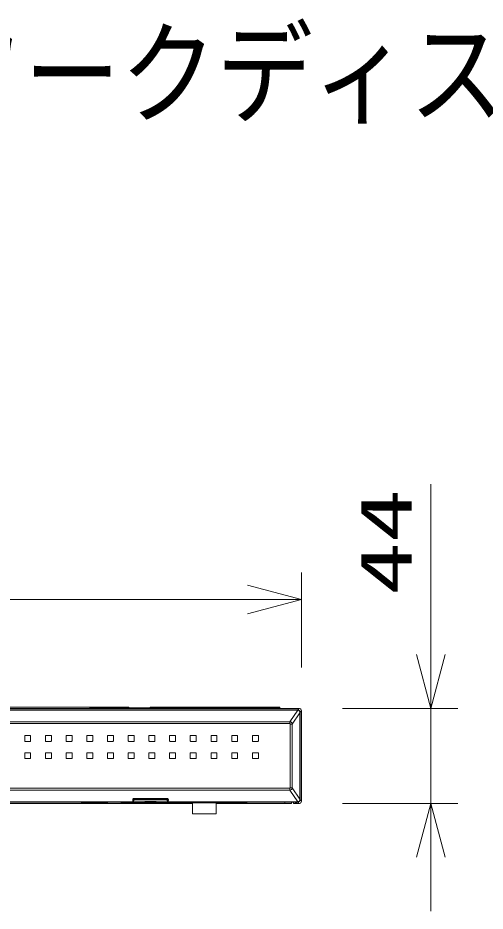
# Model space of a CAD drawing. Units: millimetres on the paper. Extents: x -62 to 64, y -59 to 59.
# Drawn here: x -17.94 to 3.73, y 17.96 to 59.41 of the extents above; entities that cross this region are included whole.
import ezdxf
from ezdxf.enums import TextEntityAlignment as Align

# ---------------------------------------------------------------- set-up
doc = ezdxf.new("R2010")
doc.units = ezdxf.units.MM
doc.layers.add('0-0_MOJI1', color=7, linetype='Continuous')
for name, color, linetype, lineweight in [('0-2_SUNPO', 7, 'Continuous', 9), ('0-3_0', 7, 'Continuous', 9), ('0-4_GAIKEI', 4, 'Continuous', 9)]:
    doc.layers.add(name, color=color, linetype=linetype, lineweight=lineweight)
doc.styles.add('ＭＳ ゴシック', font='')
doc.styles.get('ＭＳ ゴシック').set_extended_font_data('MS Gothic')

# ---------------------------------------------------------------- blocks, each defined once
blk = doc.blocks.new('_Open30')
at = {"layer": '0-3_0'}
blk.add_line((0, 0), (-1, 0), dxfattribs=at)
blk.add_lwpolyline([(-1, 0.2679), (0, 0), (-1, -0.2679)], dxfattribs=at)

msp = doc.modelspace()

# ---------------------------------------------------------------- linework, layer by layer
at = {"layer": '0-2_SUNPO'}
for p, q in [((1.214, 29.864), (1.214, 37.781)), ((-4.786, 29.265), (-4.786, 33.674)), ((-36.286, 32.424), (-7.286, 32.424)), ((-2.886, 27.364), (2.464, 27.364)), ((1.214, 22.964), (1.214, 27.364)), ((-2.886, 22.964), (2.464, 22.964)), ((1.214, 20.464), (1.214, 17.964))]:
    msp.add_line(p, q, dxfattribs=at)
at = {"layer": '0-4_GAIKEI', "color": 7}
for p, q in [((-4.886, 27.364), (-38.687, 27.364)), ((-4.876, 27.364), (-4.883, 27.364)), ((-4.786, 27.265), (-4.786, 23.064)), ((-33.736, 22.964), (-9.836, 22.964)), ((-15.01, 22.964), (-28.563, 22.964)), ((-15.01, 22.964), (-14.986, 22.968)), ((-14.986, 22.968), (-13.786, 22.968)), ((-13.763, 22.964), (-13.786, 22.968)), ((-13.374, 22.964), (-13.763, 22.964)), ((-13.353, 22.965), (-13.164, 22.978)), ((-13.147, 23.011), (-13.155, 22.979)), ((-12.591, 23.013), (-13.117, 23.013)), ((-12.561, 23.043), (-12.561, 23.147)), ((-12.531, 23.177), (-12.462, 23.177)), ((-12.4, 23.154), (-12.432, 23.176)), ((-12.4, 23.154), (-12.036, 23.154)), ((-12.036, 23.154), (-11.536, 23.154)), ((-11.173, 23.154), (-11.536, 23.154)), ((-11.173, 23.154), (-11.141, 23.176)), ((-11.111, 23.177), (-11.041, 23.177)), ((-11.011, 23.043), (-11.011, 23.147)), ((-5.066, 23.013), (-10.982, 23.013)), ((-9.836, 22.484), (-9.836, 22.984)), ((-8.736, 22.484), (-8.736, 22.984)), ((-8.736, 22.964), (-5.556, 22.964)), ((-5.556, 22.964), (-5.256, 22.964)), ((-5.256, 23.013), (-5.256, 22.964)), ((-5.066, 23.013), (-5.019, 22.966)), ((-4.876, 22.964), (-5.056, 22.964)), ((-4.886, 22.964), (-4.989, 22.964)), ((-8.736, 22.484), (-9.836, 22.484))]:
    msp.add_line(p, q, dxfattribs=at)
at = {"layer": '0-4_GAIKEI'}
for p, q in [((-12.796, 27.424), (-22.296, 27.424)), ((-14.596, 27.364), (-14.596, 27.394)), ((-14.396, 27.394), (-14.596, 27.394)), ((-12.796, 27.394), (-12.796, 27.424)), ((-11.796, 27.394), (-11.796, 27.424)), ((-5.796, 27.424), (-11.796, 27.424)), ((-5.996, 27.364), (-5.996, 27.394)), ((-5.796, 27.394), (-5.996, 27.394)), ((-5.796, 27.394), (-5.796, 27.424)), ((-5.796, 27.364), (-5.796, 27.394)), ((-4.886, 27.364), (-4.949, 27.302)), ((-4.956, 27.29), (-38.617, 27.29)), ((-4.956, 27.29), (-5.324, 26.753)), ((-4.857, 27.164), (-5.213, 26.645)), ((-4.949, 27.302), (-4.956, 27.302)), ((-4.857, 27.164), (-4.852, 27.164)), ((-4.857, 23.165), (-4.857, 27.164)), ((-4.852, 23.165), (-4.852, 27.164)), ((-4.786, 27.265), (-4.849, 27.202)), ((-5.324, 26.664), (-38.249, 26.664)), ((-5.306, 26.645), (-5.306, 23.683)), ((-5.306, 26.645), (-5.213, 26.645)), ((-5.213, 26.645), (-5.213, 23.683)), ((-17.601, 26.114), (-17.366, 26.114)), ((-16.641, 26.114), (-16.406, 26.114)), ((-15.681, 26.114), (-15.446, 26.114)), ((-14.721, 26.114), (-14.486, 26.114)), ((-13.761, 26.114), (-13.526, 26.114)), ((-12.801, 26.114), (-12.566, 26.114)), ((-11.841, 26.114), (-11.606, 26.114)), ((-10.881, 26.114), (-10.646, 26.114)), ((-9.921, 26.114), (-9.686, 26.114)), ((-8.961, 26.114), (-8.726, 26.114)), ((-8.001, 26.114), (-7.766, 26.114)), ((-7.041, 26.114), (-6.806, 26.114)), ((-17.621, 26.094), (-17.621, 25.859)), ((-17.366, 25.839), (-17.602, 25.839)), ((-17.346, 25.859), (-17.346, 26.094)), ((-16.661, 26.094), (-16.661, 25.859)), ((-16.406, 25.839), (-16.642, 25.839)), ((-16.386, 25.859), (-16.386, 26.094)), ((-15.701, 26.094), (-15.701, 25.859)), ((-15.446, 25.839), (-15.682, 25.839)), ((-15.426, 25.859), (-15.426, 26.094)), ((-14.741, 26.094), (-14.741, 25.859)), ((-14.486, 25.839), (-14.722, 25.839)), ((-14.466, 25.859), (-14.466, 26.094)), ((-13.781, 26.094), (-13.781, 25.859)), ((-13.526, 25.839), (-13.762, 25.839)), ((-13.506, 25.859), (-13.506, 26.094)), ((-12.821, 26.094), (-12.821, 25.859)), ((-12.566, 25.839), (-12.802, 25.839)), ((-12.546, 25.859), (-12.546, 26.094)), ((-11.861, 26.094), (-11.861, 25.859)), ((-11.606, 25.839), (-11.842, 25.839)), ((-11.586, 25.859), (-11.586, 26.094)), ((-10.901, 26.094), (-10.901, 25.859)), ((-10.646, 25.839), (-10.882, 25.839)), ((-10.626, 25.859), (-10.626, 26.094)), ((-9.941, 26.094), (-9.941, 25.859)), ((-9.686, 25.839), (-9.922, 25.839)), ((-9.666, 25.859), (-9.666, 26.094)), ((-8.981, 26.094), (-8.981, 25.859)), ((-8.726, 25.839), (-8.962, 25.839)), ((-8.706, 25.859), (-8.706, 26.094)), ((-8.021, 26.094), (-8.021, 25.859)), ((-7.766, 25.839), (-8.002, 25.839)), ((-7.746, 25.859), (-7.746, 26.094)), ((-7.061, 26.094), (-7.061, 25.859)), ((-6.806, 25.839), (-7.042, 25.839)), ((-6.786, 25.859), (-6.786, 26.094)), ((-17.621, 25.294), (-17.621, 25.059)), ((-17.601, 25.314), (-17.366, 25.314)), ((-17.346, 25.059), (-17.346, 25.294)), ((-16.661, 25.294), (-16.661, 25.059)), ((-16.641, 25.314), (-16.406, 25.314)), ((-16.386, 25.059), (-16.386, 25.294)), ((-15.701, 25.294), (-15.701, 25.059)), ((-15.681, 25.314), (-15.446, 25.314)), ((-15.426, 25.059), (-15.426, 25.294)), ((-14.741, 25.294), (-14.741, 25.059)), ((-14.721, 25.314), (-14.486, 25.314)), ((-14.466, 25.059), (-14.466, 25.294)), ((-13.781, 25.294), (-13.781, 25.059)), ((-13.761, 25.314), (-13.526, 25.314)), ((-13.506, 25.059), (-13.506, 25.294)), ((-12.821, 25.294), (-12.821, 25.059)), ((-12.801, 25.314), (-12.566, 25.314)), ((-12.546, 25.059), (-12.546, 25.294)), ((-11.861, 25.294), (-11.861, 25.059)), ((-11.841, 25.314), (-11.606, 25.314)), ((-11.586, 25.059), (-11.586, 25.294)), ((-10.901, 25.294), (-10.901, 25.059)), ((-10.881, 25.314), (-10.646, 25.314)), ((-10.626, 25.059), (-10.626, 25.294)), ((-9.941, 25.294), (-9.941, 25.059)), ((-9.921, 25.314), (-9.686, 25.314)), ((-9.666, 25.059), (-9.666, 25.294)), ((-8.981, 25.294), (-8.981, 25.059)), ((-8.961, 25.314), (-8.726, 25.314)), ((-8.706, 25.059), (-8.706, 25.294)), ((-8.021, 25.294), (-8.021, 25.059)), ((-8.001, 25.314), (-7.766, 25.314)), ((-7.746, 25.059), (-7.746, 25.294)), ((-7.061, 25.294), (-7.061, 25.059)), ((-7.041, 25.314), (-6.806, 25.314)), ((-6.786, 25.059), (-6.786, 25.294)), ((-17.366, 25.039), (-17.602, 25.039)), ((-16.406, 25.039), (-16.642, 25.039)), ((-15.446, 25.039), (-15.682, 25.039)), ((-14.486, 25.039), (-14.722, 25.039)), ((-13.526, 25.039), (-13.762, 25.039)), ((-12.566, 25.039), (-12.802, 25.039)), ((-11.606, 25.039), (-11.842, 25.039)), ((-10.646, 25.039), (-10.882, 25.039)), ((-9.686, 25.039), (-9.922, 25.039)), ((-8.726, 25.039), (-8.962, 25.039)), ((-7.766, 25.039), (-8.002, 25.039)), ((-6.806, 25.039), (-7.042, 25.039)), ((-5.324, 23.664), (-33.017, 23.664)), ((-5.324, 23.664), (-5.324, 23.576)), ((-5.306, 23.683), (-5.213, 23.683)), ((-4.857, 23.165), (-5.213, 23.683)), ((-5.324, 23.576), (-33.019, 23.576)), ((-4.956, 23.038), (-5.324, 23.576)), ((-12.602, 23.027), (-30.971, 23.027)), ((-12.603, 23.038), (-30.97, 23.038)), ((-9.966, 23.004), (-13.149, 23.004)), ((-12.603, 23.038), (-12.612, 23.127)), ((-12.591, 23.013), (-12.602, 23.027)), ((-12.561, 23.147), (-12.582, 23.154)), ((-12.573, 23.065), (-12.582, 23.154)), ((-12.561, 23.043), (-12.572, 23.057)), ((-11.011, 23.144), (-12.561, 23.144)), ((-11.011, 23.064), (-12.561, 23.064)), ((-12.558, 23.189), (-12.558, 23.186)), ((-12.558, 23.189), (-11.015, 23.189)), ((-12.486, 23.144), (-12.486, 23.177)), ((-12.336, 23.144), (-12.336, 23.154)), ((-12.036, 23.144), (-12.036, 23.154)), ((-12.036, 23.014), (-12.036, 23.064)), ((-12.036, 23.014), (-11.536, 23.014)), ((-11.536, 23.144), (-11.536, 23.154)), ((-11.536, 23.014), (-11.536, 23.064)), ((-11.236, 23.144), (-11.236, 23.154)), ((-11.086, 23.144), (-11.086, 23.177)), ((-11.041, 23.177), (-11.015, 23.186)), ((-11.015, 23.189), (-11.015, 23.186)), ((-11.011, 23.147), (-10.991, 23.154)), ((-11.011, 23.043), (-11.001, 23.057)), ((-11, 23.065), (-10.991, 23.154)), ((-10.982, 23.013), (-10.971, 23.027)), ((-10.97, 23.038), (-10.961, 23.127)), ((-4.956, 23.038), (-10.97, 23.038)), ((-9.966, 23.013), (-9.966, 22.984)), ((-8.606, 23.013), (-8.606, 22.984)), ((-8.606, 23.004), (-8.606, 22.984)), ((-7.306, 23.004), (-8.606, 23.004)), ((-7.306, 23.004), (-7.306, 23.013)), ((-5.556, 23.013), (-5.556, 22.964)), ((-5.056, 23.004), (-5.056, 22.964)), ((-4.956, 23.038), (-4.956, 23.027)), ((-4.857, 23.165), (-4.852, 23.165)), ((-4.786, 23.064), (-4.849, 23.127))]:
    msp.add_line(p, q, dxfattribs=at)
for points in [[(-14.396, 27.364), (-14.396, 27.394), (-5.996, 27.394)], [(-4.956, 27.29), (-4.956, 27.302), (-38.617, 27.302)], [(-5.324, 26.664), (-5.324, 26.753), (-38.249, 26.753)], [(-12.531, 23.177), (-12.558, 23.186), (-11.015, 23.186)], [(-4.886, 22.964), (-4.949, 23.027), (-4.956, 23.027), (-10.971, 23.027)], [(-9.966, 22.984), (-9.767, 22.984), (-8.606, 22.984)]]:
    msp.add_lwpolyline(points, dxfattribs=at)
at = {"layer": '0-4_GAIKEI', "color": 7}
msp.add_lwpolyline([(-5.156, 23.013), (-5.156, 22.964), (-5.056, 22.964)], dxfattribs=at)
for centre, radius, start, end in [((-4.886, 27.265), 0.0996, 0, 90), ((-4.876, 27.284), 0.08, 34.614, 90), ((-13.373, 23.294), 0.33, 269.76, 273.3804), ((-12.591, 23.043), 0.0299, 270, 0), ((-12.531, 23.147), 0.03, 90, 180), ((-12.454, 22.632), 0.545, 87.6954, 90.8498), ((-11.119, 22.632), 0.545, 89.1502, 92.3046), ((-11.041, 23.147), 0.03, 0, 90), ((-10.982, 23.043), 0.0299, 180, 270), ((-4.886, 23.064), 0.0996, 270, 0), ((-4.876, 23.044), 0.08, 270, 325.8072)]:
    msp.add_arc(centre, radius, start, end, dxfattribs=at)
at = {"layer": '0-4_GAIKEI'}
for centre, radius, start, end in [((-4.979, 27.112), 0.18, 70.1207, 82.7887), ((-4.428, 27.153), 0.424, 173.2845, 178.4449), ((-5.324, 26.645), 0.0191, 84.1316, 90), ((-5.324, 26.646), 0.0183, 78.0712, 84.1295), ((-5.324, 26.647), 0.0177, 71.8637, 78.0677), ((-5.324, 26.647), 0.0172, 65.543, 71.8593), ((-5.324, 26.647), 0.0169, 59.149, 65.5377), ((-5.324, 26.647), 0.0168, 52.7281, 59.1432), ((-5.324, 26.647), 0.0169, 46.329, 52.7222), ((-5.324, 26.647), 0.0172, 39.9984, 46.3237), ((-5.324, 26.647), 0.0176, 33.7775, 39.9938), ((-5.325, 26.646), 0.0182, 27.7001, 33.774), ((-5.326, 26.646), 0.019, 21.7904, 27.6978), ((-5.326, 26.646), 0.0198, 16.0624, 21.7893), ((-5.327, 26.646), 0.0208, 10.5198, 16.062), ((-5.328, 26.645), 0.0219, 5.163, 10.5209), ((-5.329, 26.645), 0.0229, 0, 5.1643), ((-17.602, 26.094), 0.02, 90, 180), ((-17.366, 26.094), 0.02, 0, 90), ((-16.642, 26.094), 0.02, 90, 180), ((-16.406, 26.094), 0.02, 0, 90), ((-15.682, 26.094), 0.02, 90, 180), ((-15.446, 26.094), 0.02, 0, 90), ((-14.722, 26.094), 0.02, 90, 180), ((-14.486, 26.094), 0.02, 0, 90), ((-13.762, 26.094), 0.02, 90, 180), ((-13.526, 26.094), 0.02, 0, 90), ((-12.802, 26.094), 0.02, 90, 180), ((-12.566, 26.094), 0.02, 0, 90), ((-11.842, 26.094), 0.02, 90, 180), ((-11.606, 26.094), 0.02, 0, 90), ((-10.882, 26.094), 0.02, 90, 180), ((-10.646, 26.094), 0.02, 0, 90), ((-9.922, 26.094), 0.02, 90, 180), ((-9.686, 26.094), 0.02, 0, 90), ((-8.962, 26.094), 0.02, 90, 180), ((-8.726, 26.094), 0.02, 0, 90), ((-8.002, 26.094), 0.02, 90, 180), ((-7.766, 26.094), 0.02, 0, 90), ((-7.042, 26.094), 0.02, 90, 180), ((-6.806, 26.094), 0.02, 0, 90), ((-17.601, 25.859), 0.0199, 180, 270), ((-17.366, 25.859), 0.0199, 270, 0), ((-16.641, 25.859), 0.0199, 180, 270), ((-16.406, 25.859), 0.0199, 270, 0), ((-15.681, 25.859), 0.0199, 180, 270), ((-15.446, 25.859), 0.0199, 270, 0), ((-14.721, 25.859), 0.0199, 180, 270), ((-14.486, 25.859), 0.0199, 270, 0), ((-13.761, 25.859), 0.0199, 180, 270), ((-13.526, 25.859), 0.0199, 270, 0), ((-12.801, 25.859), 0.0199, 180, 270), ((-12.566, 25.859), 0.0199, 270, 0), ((-11.841, 25.859), 0.0199, 180, 270), ((-11.606, 25.859), 0.0199, 270, 0), ((-10.881, 25.859), 0.0199, 180, 270), ((-10.646, 25.859), 0.0199, 270, 0), ((-9.921, 25.859), 0.0199, 180, 270), ((-9.686, 25.859), 0.0199, 270, 0), ((-8.961, 25.859), 0.0199, 180, 270), ((-8.726, 25.859), 0.0199, 270, 0), ((-8.001, 25.859), 0.0199, 180, 270), ((-7.766, 25.859), 0.0199, 270, 0), ((-7.041, 25.859), 0.0199, 180, 270), ((-6.806, 25.859), 0.0199, 270, 0), ((-17.602, 25.294), 0.02, 90, 180), ((-17.366, 25.294), 0.02, 0, 90), ((-16.642, 25.294), 0.02, 90, 180), ((-16.406, 25.294), 0.02, 0, 90), ((-15.682, 25.294), 0.02, 90, 180), ((-15.446, 25.294), 0.02, 0, 90), ((-14.722, 25.294), 0.02, 90, 180), ((-14.486, 25.294), 0.02, 0, 90), ((-13.762, 25.294), 0.02, 90, 180), ((-13.526, 25.294), 0.02, 0, 90), ((-12.802, 25.294), 0.02, 90, 180), ((-12.566, 25.294), 0.02, 0, 90), ((-11.842, 25.294), 0.02, 90, 180), ((-11.606, 25.294), 0.02, 0, 90), ((-10.882, 25.294), 0.02, 90, 180), ((-10.646, 25.294), 0.02, 0, 90), ((-9.922, 25.294), 0.02, 90, 180), ((-9.686, 25.294), 0.02, 0, 90), ((-8.962, 25.294), 0.02, 90, 180), ((-8.726, 25.294), 0.02, 0, 90), ((-8.002, 25.294), 0.02, 90, 180), ((-7.766, 25.294), 0.02, 0, 90), ((-7.042, 25.294), 0.02, 90, 180), ((-6.806, 25.294), 0.02, 0, 90), ((-17.601, 25.059), 0.0199, 180, 270), ((-17.366, 25.059), 0.0199, 270, 0), ((-16.641, 25.059), 0.0199, 180, 270), ((-16.406, 25.059), 0.0199, 270, 0), ((-15.681, 25.059), 0.0199, 180, 270), ((-15.446, 25.059), 0.0199, 270, 0), ((-14.721, 25.059), 0.0199, 180, 270), ((-14.486, 25.059), 0.0199, 270, 0), ((-13.761, 25.059), 0.0199, 180, 270), ((-13.526, 25.059), 0.0199, 270, 0), ((-12.801, 25.059), 0.0199, 180, 270), ((-12.566, 25.059), 0.0199, 270, 0), ((-11.841, 25.059), 0.0199, 180, 270), ((-11.606, 25.059), 0.0199, 270, 0), ((-10.881, 25.059), 0.0199, 180, 270), ((-10.646, 25.059), 0.0199, 270, 0), ((-9.921, 25.059), 0.0199, 180, 270), ((-9.686, 25.059), 0.0199, 270, 0), ((-8.961, 25.059), 0.0199, 180, 270), ((-8.726, 25.059), 0.0199, 270, 0), ((-8.001, 25.059), 0.0199, 180, 270), ((-7.766, 25.059), 0.0199, 270, 0), ((-7.041, 25.059), 0.0199, 180, 270), ((-6.806, 25.059), 0.0199, 270, 0), ((-5.324, 23.683), 0.0191, 270, 275.8684), ((-5.324, 23.683), 0.0183, 275.8705, 281.9287), ((-5.324, 23.682), 0.0177, 281.9321, 288.1355), ((-5.324, 23.682), 0.0172, 288.14, 294.4562), ((-5.324, 23.681), 0.0169, 294.4616, 300.8503), ((-5.324, 23.681), 0.0168, 300.8561, 307.2712), ((-5.324, 23.681), 0.0169, 307.2771, 313.6705), ((-5.324, 23.682), 0.0172, 313.6759, 320.0012), ((-5.324, 23.682), 0.0176, 320.0058, 326.2221), ((-5.325, 23.682), 0.0182, 326.2256, 332.2996), ((-5.326, 23.683), 0.019, 332.3019, 338.2094), ((-5.326, 23.683), 0.0198, 338.2106, 343.9375), ((-5.327, 23.683), 0.0208, 343.9378, 349.48), ((-5.329, 23.683), 0.0229, 354.8355, 0), ((-5.328, 23.683), 0.0219, 349.4791, 354.837), ((-12.55, 23.133), 0.0625, 177.2789, 180), ((-12.548, 23.133), 0.0647, 183.5755, 185.6306), ((-12.553, 23.134), 0.0595, 168.4498, 170.7141), ((-12.552, 23.134), 0.0603, 170.714, 172.9377), ((-12.551, 23.133), 0.061, 172.9377, 175.1251), ((-12.55, 23.133), 0.0618, 175.125, 177.279), ((-12.549, 23.133), 0.0632, 180, 181.5009), ((-12.548, 23.133), 0.0639, 181.5008, 183.5756), ((-12.553, 23.134), 0.0588, 166.1405, 168.4498), ((-12.555, 23.134), 0.0574, 161.3694, 163.782), ((-12.554, 23.134), 0.0581, 163.782, 166.1405), ((-12.555, 23.134), 0.0567, 158.897, 161.3695), ((-12.557, 23.135), 0.0554, 153.7499, 156.3597), ((-12.556, 23.135), 0.0561, 156.3597, 158.8971), ((-12.558, 23.135), 0.0543, 148.2828, 151.0602), ((-12.557, 23.135), 0.0548, 151.0603, 153.7498), ((-12.558, 23.136), 0.0538, 145.4074, 148.2828), ((-12.548, 23.039), 0.0549, 180, 192.6852), ((-12.558, 23.136), 0.0533, 142.4209, 145.407), ((-12.559, 23.136), 0.0529, 139.3133, 142.4211), ((-12.559, 23.136), 0.0525, 136.0666, 139.3126), ((-12.559, 23.137), 0.0523, 132.6637, 136.0663), ((-12.559, 23.137), 0.0521, 129.0804, 132.6632), ((-12.559, 23.137), 0.0521, 125.2883, 129.0797), ((-12.559, 23.137), 0.0522, 121.2518, 125.2872), ((-12.559, 23.136), 0.0524, 116.928, 121.2507), ((-12.559, 23.136), 0.0529, 112.2659, 116.9263), ((-12.559, 23.135), 0.0535, 107.212, 112.2634), ((-12.558, 23.135), 0.0545, 101.7457, 107.2091), ((-12.545, 23.065), 0.0277, 180, 197.9357), ((-12.558, 23.133), 0.0557, 95.9305, 101.7426), ((-12.558, 23.132), 0.0573, 90, 95.9281), ((-11.015, 23.132), 0.0572, 83.4216, 90), ((-11.015, 23.133), 0.0555, 77.0161, 83.4178), ((-11.014, 23.135), 0.0542, 71.0688, 77.0119), ((-11.028, 23.065), 0.0277, 342.0644, 0), ((-11.014, 23.136), 0.0532, 65.628, 71.065), ((-11.014, 23.136), 0.0526, 60.6423, 65.6253), ((-11.014, 23.137), 0.0522, 56.0376, 60.6401), ((-11.014, 23.137), 0.0521, 51.7526, 56.0361), ((-11.014, 23.137), 0.0521, 47.735, 51.7518), ((-11.014, 23.137), 0.0523, 43.9436, 47.7342), ((-11.014, 23.136), 0.0526, 40.3464, 43.9429), ((-11.014, 23.136), 0.0529, 36.9171, 40.3461), ((-11.015, 23.136), 0.0534, 33.6353, 36.9169), ((-11.025, 23.039), 0.0549, 347.3149, 0), ((-11.015, 23.136), 0.0539, 30.4835, 33.6351), ((-11.016, 23.135), 0.0545, 27.4469, 30.4833), ((-11.016, 23.135), 0.0552, 24.513, 27.4469), ((-11.017, 23.135), 0.0559, 21.6714, 24.513), ((-11.017, 23.134), 0.0566, 18.9125, 21.6714), ((-11.018, 23.134), 0.0574, 16.2281, 18.9125), ((-11.019, 23.134), 0.0581, 13.6106, 16.2282), ((-11.02, 23.134), 0.0589, 11.0521, 13.6106), ((-11.021, 23.134), 0.0598, 8.5484, 11.052), ((-11.021, 23.133), 0.0606, 6.0941, 8.5486), ((-11.022, 23.133), 0.0614, 3.682, 6.0943), ((-11.023, 23.133), 0.0622, 1.3075, 3.6818), ((-11.024, 23.133), 0.063, 358.9667, 1.3076), ((-11.025, 23.133), 0.0638, 356.6552, 358.9667), ((-11.025, 23.133), 0.0647, 354.3691, 356.6554), ((-4.979, 23.217), 0.18, 277.2113, 289.8793), ((-4.429, 23.176), 0.423, 181.547, 186.7166)]:
    msp.add_arc(centre, radius, start, end, dxfattribs=at)
for centre, major_axis, ratio, start_param, end_param in [((-4.949, 27.202), (0.0045, -0.0999), 0.544228, 2.455016, 3.058348), ((-4.949, 27.202), (-0.0707, 0.0707), 0.995146, 3.929424, 5.495354), ((-4.949, 27.202), (0.0994, -0.0107), 0.838082, 0.128217, 1.345831), ((-4.946, 27.199), (0.064, -0.111), 0.570706, 0.9511, 2.029462), ((-5.328, 26.642), (0.099, -0.0678), 0.898776, 0.683415, 2.092943), ((-5.328, 23.687), (0.099, 0.0678), 0.898776, 4.190243, 5.599771), ((-12.612, 23.154), (-0.0299, -0.0029), 0.882004, 1.48408, 3.030304), ((-12.603, 23.065), (-0.0299, -0.0029), 0.882004, 1.48408, 3.030303), ((-12.602, 23.057), (-0.024, -0.018), 0.996204, 0.929461, 2.496607), ((-12.552, 23.153), (0.0218, -0.0267), 0.811778, 2.556168, 4.126049), ((-11.021, 23.153), (-0.0218, -0.0267), 0.811779, 2.157135, 3.727017), ((-10.971, 23.057), (0.024, -0.018), 0.996204, 3.786578, 5.353724), ((-10.97, 23.065), (0.0299, -0.0029), 0.882004, 3.252882, 4.799105), ((-10.961, 23.154), (0.0299, -0.0029), 0.882004, 3.252882, 4.799103), ((-4.949, 23.127), (0.0707, 0.0707), 0.995146, 3.929424, 5.495354), ((-4.949, 23.127), (-0.0045, -0.0999), 0.544228, 0.083245, 0.686577), ((-4.949, 23.127), (-0.0994, -0.0107), 0.838082, 1.795762, 3.013376), ((-4.946, 23.13), (-0.064, -0.111), 0.570695, 1.112122, 2.190504)]:
    msp.add_ellipse(centre, major_axis=major_axis, ratio=ratio, start_param=start_param, end_param=end_param, dxfattribs=at)
at = {"layer": '0-4_GAIKEI', "color": 7}
for centre, major_axis, start_param, end_param in [((-13.185, 22.979), (0.03, 0), 5.480334, 6.265732), ((-13.117, 23.011), (-0.03, 0), 4.712389, 6.265732), ((-4.989, 22.966), (-0.03, 0), 0.069813, 1.570796)]:
    msp.add_ellipse(centre, major_axis=major_axis, ratio=0.069927, start_param=start_param, end_param=end_param, dxfattribs=at)

# ---------------------------------------------------------------- block references
at = {"layer": '0-2_SUNPO', "xscale": 2.5, "yscale": 2.5}
msp.add_blockref('_Open30', (-4.786, 32.424), dxfattribs=at)
for p, rotation in [((1.214, 27.364), 270), ((1.214, 22.964), 90)]:
    msp.add_blockref('_Open30', p, dxfattribs=dict(at, rotation=rotation))

# ---------------------------------------------------------------- texts
at = {"layer": '0-0_MOJI1', "style": 'ＭＳ ゴシック', "width": 0.85}
msp.add_text('ネットワークディスクレコーダー（８ＴＢ×１）', height=3.849, dxfattribs=at).set_placement((-35.5, 53.76), align=Align.BOTTOM_LEFT)
at = {"layer": '0-2_SUNPO', "style": 'ＭＳ ゴシック', "width": 1.5}
msp.add_text('44', height=2.405, rotation=90, dxfattribs=at).set_placement((1.051, 32.632), align=Align.BOTTOM_LEFT)

doc.saveas('drawing.dxf')
